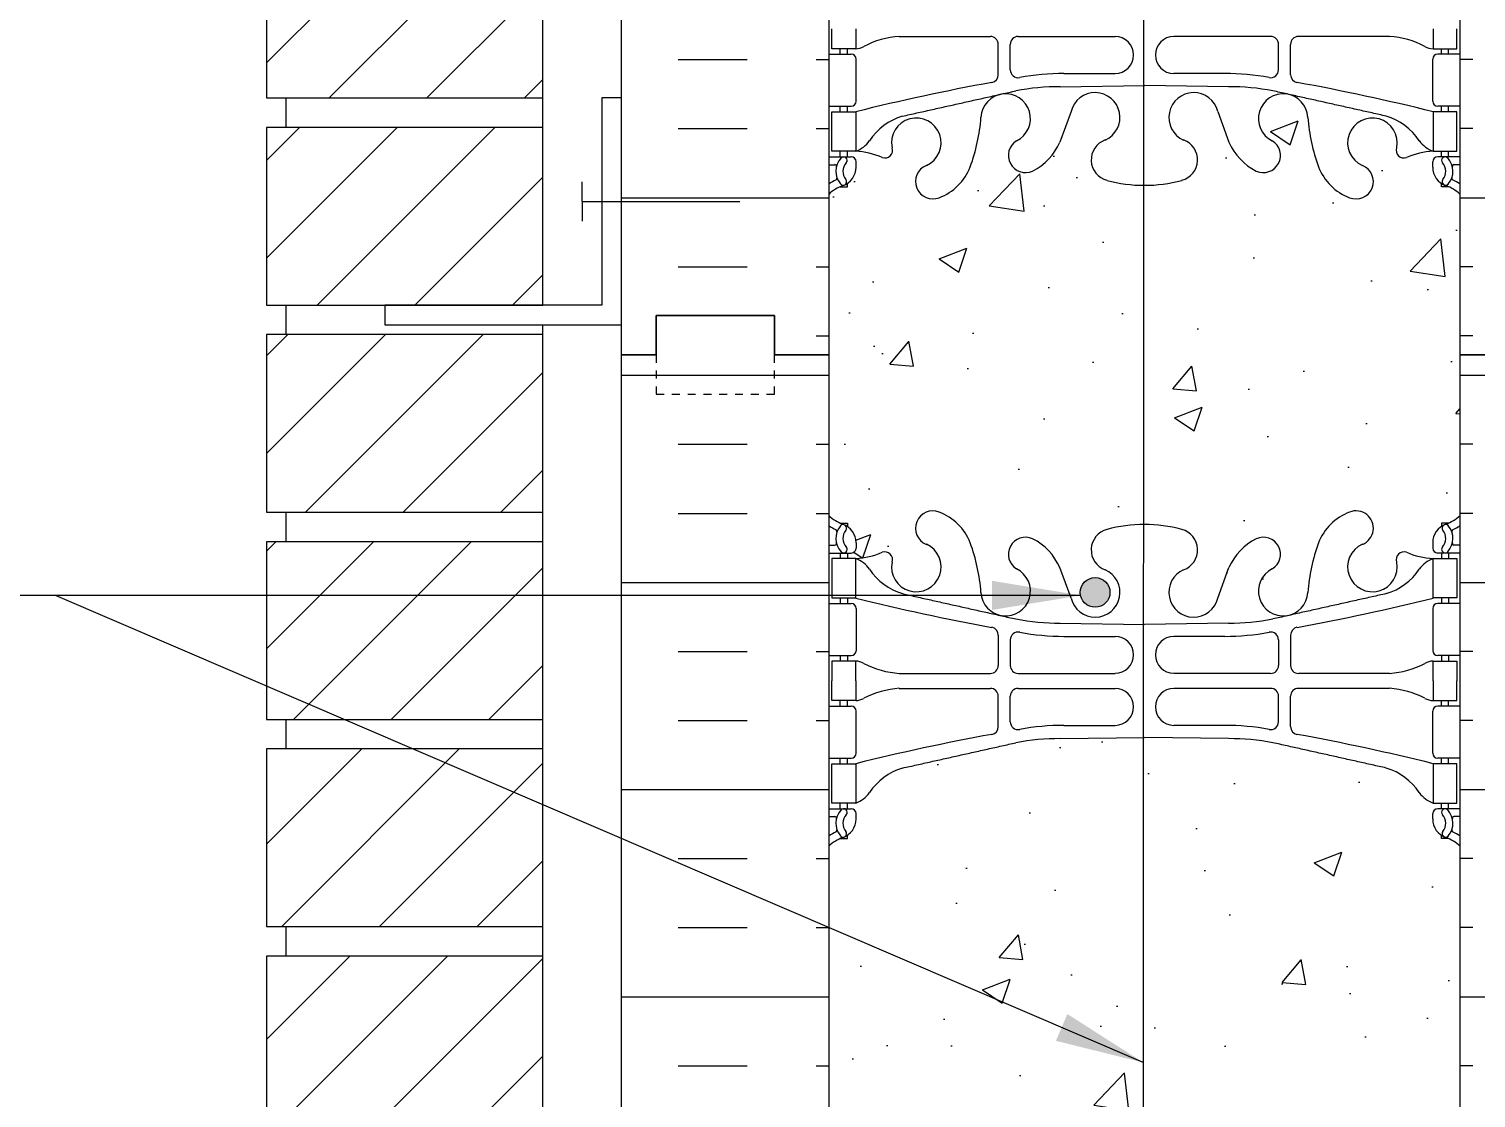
# Model space of a CAD drawing. Header units: inches. Extents: x 186.1 to 244.3, y 217.8 to 307.
# Drawn here: x 198.17 to 216.51, y 253.63 to 267.18 of the extents above; entities that cross this region are included whole.
import ezdxf

# ---------------------------------------------------------------- set-up
doc = ezdxf.new("R2010")
doc.units = ezdxf.units.IN
doc.header["$MEASUREMENT"] = 0
doc.linetypes.add('DASHED2', pattern=[0.375, 0.25, -0.125])
for name, color, linetype in [('HATCH', 12, 'Continuous'), ('line25', 2, 'Continuous'), ('LINE3', 3, 'Continuous'), ('LINE50', 5, 'Continuous'), ('LINE9', 9, 'Continuous'), ('TEXT', 4, 'Continuous'), ('Web_Edge', 9, 'Continuous')]:
    doc.layers.add(name, color=color, linetype=linetype)
doc.styles.add('DIM', font='romans.shx', dxfattribs={"width": 0.7})
doc.dimstyles.new('ext_12', dxfattribs={"dimscale": 12, "dimtxt": 0.09375, "dimasz": 0.09375, "dimexe": 0.09375, "dimexo": 0.0625, "dimgap": 0.0625, "dimtad": 1, "dimdec": 1, "dimzin": 3, "dimdsep": 46, "dimlunit": 4, "dimtxsty": 'DIM', "dimcen": 0.09, "dimdle": 0.09375, "dimclrt": 4, "dimadec": 0, "dimazin": 0, "dimtfac": 1, "dimtdec": 1, "dimtmove": 2, "dimatfit": 3, "dimfxl": 1, "dimfrac": 2, "dimtolj": 1, "dimtzin": 0, "dimarcsym": 0})
pattern_1 = [(50, (0, 0), (3.5863, -0.31376), [0.375, -4.125]), (355, (0, 0), (-0.693757, 3.76096), [0.3, -3.3]), (100.4514, (0.299, -0.026), (2.892544, 3.4472), [0.3187, -3.50571]), (46.1842, (0, 1), (5.336207, -0.827596), [0.5625, -6.1875]), (96.6356, (0.4447, 0.931), (4.67331, 4.87059), [0.47805, -5.25857]), (351.1842, (0, 1), (4.67331, 4.87059), [0.45, -4.95]), (21, (0.5, 0.75), (2.984535, -2.013094), [0.375, -4.125]), (326, (0.5, 0.75), (1.216577, 3.62575), [0.3, -3.3]), (71.4514, (0.7487, 0.5822), (4.201112, 1.612656), [0.3187, -3.50571]), (37.5, (0, 0), (0.0607993, 1.6644693), [0, -3.26, 0, -3.35, 0, -3.3125]), (7.5, (0, 0), (1.315348, 1.972059), [0, -1.91, 0, -3.185, 0, -1.2625]), (327.5, (-1.115, 0), (2.669112, -0.1127744), [0, -1.25, 0, -3.9, 0, -5.175]), (317.5, (-1.615, 0), (2.915931, 0.500525), [0, -1.625, 0, -2.59, 0, -3.675])]

msp = doc.modelspace()

# ---------------------------------------------------------------- hatches: boundary and pattern name
at = {"layer": 'HATCH'}
h = msp.add_hatch(dxfattribs=at)
h.set_pattern_fill('INSUL', color=256, scale=7, style=0)
h.set_pattern_definition([(180, (3142.4647, -133.963), (0, 2.625), []), (180, (3142.4647, -133.088), (0, 2.625), [0.875, -0.875]), (180, (3142.4647, -132.213), (0, 2.625), [0.875, -0.875])])
h.paths.add_polyline_path([(218.928, 263.047), (218.491, 263.047), (218.491, 263.547), (216.991, 263.547), (216.991, 263.047), (216.303, 263.047), (216.303, 281.047), (216.991, 281.047), (216.991, 281.547), (218.491, 281.547), (218.491, 281.047), (218.928, 281.047)])
h = msp.add_hatch(dxfattribs=at)
h.set_pattern_fill('INSUL', color=256, scale=7, style=0)
h.set_pattern_definition([(0, (-2717.8584, -133.963), (0, 2.625), []), (0, (-2717.8584, -133.088), (0, 2.625), [0.875, -0.875]), (0, (-2717.8584, -132.213), (0, 2.625), [0.875, -0.875])])
h.paths.add_polyline_path([(205.678, 263.047), (206.116, 263.047), (206.116, 263.547), (207.616, 263.547), (207.616, 263.047), (208.303, 263.047), (208.303, 280.809), (207.616, 280.809), (207.616, 281.309), (206.116, 281.309), (206.116, 280.809), (205.678, 280.809)])
h = msp.add_hatch(dxfattribs=at)
h.set_pattern_fill('AR-CONC', color=256, scale=0.5)
h.set_pattern_definition(pattern_1)
h.paths.add_polyline_path([(212.286, 247.196, -0.065975), (211.829, 247.259, -0.734872), (211.806, 247.77, 1.612474), (211.374, 248.129), (211.232, 247.742, -0.16372), (210.91, 247.389, -1.059167), (210.704, 247.77, 1.629604), (210.233, 248.072, -0.069923), (210.096, 247.428, -0.21345), (209.703, 247.039, -1), (209.54, 247.447, 2.087231), (209.106, 247.672, -0.669601), (208.974, 247.552, 0.085348), (208.644, 247.627), (208.539, 247.627), (208.539, 247.557), (208.587, 247.557, -0.414214), (208.649, 247.495), (208.649, 247.427, -0.249069), (208.539, 247.22), (208.539, 247.178), (208.449, 247.178, 0.088416), (208.303, 247.081), (208.303, 245.047), (209.428, 245.047), (210.428, 246.047), (210.428, 244.047), (211.428, 245.047), (212.285, 245.047)])
h.paths.add_polyline_path([(216.303, 247.081, 0.088416), (216.157, 247.178), (216.067, 247.178), (216.067, 247.22, -0.249069), (215.957, 247.427), (215.957, 247.495, -0.414214), (216.02, 247.557), (216.067, 247.557), (216.067, 247.627), (215.962, 247.627, 0.085348), (215.633, 247.552, -0.669601), (215.5, 247.672, 2.087231), (215.066, 247.447, -1), (214.903, 247.039, -0.21345), (214.511, 247.428, -0.069923), (214.374, 248.072, 1.629604), (213.903, 247.77, -1.059167), (213.696, 247.389, -0.16372), (213.375, 247.742), (213.232, 248.129, 1.612474), (212.8, 247.77, -0.734872), (212.777, 247.259, -0.070977), (212.286, 247.197), (212.285, 245.047), (216.303, 245.047)])
edge = h.paths.add_edge_path()
edge.add_arc((215.957, 256.459), 0.5, 46.2109, 66.4218)
edge.add_line((216.157, 256.917), (216.067, 256.917))
edge.add_line((216.067, 256.917), (216.067, 256.959))
edge.add_arc((216.207, 257.166), 0.25, 180, 235.9442, ccw=False)
edge.add_line((215.957, 257.166), (215.957, 257.233))
edge.add_arc((216.02, 257.233), 0.0625, 90, 180, ccw=False)
edge.add_line((216.02, 257.296), (216.067, 257.296))
edge.add_line((216.067, 257.296), (216.067, 257.366))
edge.add_line((216.067, 257.366), (215.962, 257.366))
edge.add_arc((216.085, 257.709), 0.364, 212.0424, 250.3387, ccw=False)
edge.add_arc((215.161, 257.097), 0.743, 34.228, 73.8107)
edge.add_spline(control_points=[(215.369, 257.811), (213.931, 258.132)], knot_values=[0, 0, 1, 1], degree=1, periodic=0)
edge.add_arc((213.375, 255.2), 2.984, 79.2546, 90.0995)
edge.add_line((213.37, 258.184), (212.303, 258.2))
edge.add_line((212.303, 258.2), (212.289, 258.2))
edge.add_line((212.289, 258.2), (212.286, 249.893))
edge.add_line((212.286, 249.893), (212.303, 249.893))
edge.add_line((212.303, 249.893), (213.37, 249.909))
edge.add_arc((213.375, 252.893), 2.984, 269.9005, 280.7454)
edge.add_spline(control_points=[(213.931, 249.961), (215.369, 250.282)], knot_values=[0, 0, 1, 1], degree=1, periodic=0)
edge.add_arc((215.161, 250.996), 0.743, 286.1893, 325.772)
edge.add_arc((216.085, 250.384), 0.364, 109.6613, 147.9576, ccw=False)
edge.add_line((215.962, 250.727), (216.067, 250.727))
edge.add_line((216.067, 250.727), (216.067, 250.797))
edge.add_line((216.067, 250.797), (216.02, 250.797))
edge.add_arc((216.02, 250.86), 0.0625, 180, 270, ccw=False)
edge.add_line((215.957, 250.86), (215.957, 250.927))
edge.add_arc((216.207, 250.927), 0.25, 124.0558, 180, ccw=False)
edge.add_line((216.067, 251.134), (216.067, 251.176))
edge.add_line((216.067, 251.176), (216.157, 251.176))
edge.add_arc((215.957, 251.634), 0.5, 293.5782, 313.7891)
edge.add_line((216.303, 251.273), (216.303, 256.82))
edge = h.paths.add_edge_path()
edge.add_line((212.289, 258.2), (211.237, 258.184))
edge.add_arc((211.231, 255.2), 2.984, 89.9005, 100.7454)
edge.add_spline(control_points=[(210.675, 258.132), (209.238, 257.811)], knot_values=[0, 0, 1, 1], degree=1, periodic=0)
edge.add_arc((209.445, 257.097), 0.743, 106.1893, 145.772)
edge.add_arc((208.522, 257.709), 0.364, 289.6613, 327.9576, ccw=False)
edge.add_line((208.644, 257.366), (208.539, 257.366))
edge.add_line((208.539, 257.366), (208.539, 257.296))
edge.add_line((208.539, 257.296), (208.587, 257.296))
edge.add_arc((208.587, 257.233), 0.0625, 0, 90, ccw=False)
edge.add_line((208.649, 257.233), (208.649, 257.166))
edge.add_arc((208.399, 257.166), 0.25, 304.0558, 360, ccw=False)
edge.add_line((208.539, 256.959), (208.539, 256.917))
edge.add_line((208.539, 256.917), (208.449, 256.917))
edge.add_arc((208.649, 256.459), 0.5, 113.5782, 133.7891)
edge.add_line((208.303, 256.82), (208.303, 251.273))
edge.add_arc((208.649, 251.634), 0.5, 226.2109, 246.4218)
edge.add_line((208.449, 251.176), (208.539, 251.176))
edge.add_line((208.539, 251.176), (208.539, 251.134))
edge.add_arc((208.399, 250.927), 0.25, 0, 55.9442, ccw=False)
edge.add_line((208.649, 250.927), (208.649, 250.86))
edge.add_arc((208.587, 250.86), 0.0625, -90, 0, ccw=False)
edge.add_line((208.587, 250.797), (208.539, 250.797))
edge.add_line((208.539, 250.797), (208.539, 250.727))
edge.add_line((208.539, 250.727), (208.644, 250.727))
edge.add_arc((208.522, 250.384), 0.364, 32.0424, 70.3387, ccw=False)
edge.add_arc((209.445, 250.996), 0.743, 214.228, 253.8107)
edge.add_spline(control_points=[(209.238, 250.282), (210.675, 249.961)], knot_values=[0, 0, 1, 1], degree=1, periodic=0)
edge.add_arc((211.231, 252.893), 2.984, 259.2546, 270.0995)
edge.add_line((211.237, 249.909), (212.286, 249.893))
edge.add_line((212.286, 249.893), (212.289, 258.2))
h.paths.add_polyline_path([(212.053, 280.047), (208.553, 280.047), (208.553, 281.047), (208.303, 281.047), (208.303, 279.012, 0.088416), (208.449, 278.915), (208.539, 278.915), (208.539, 278.873, -0.249069), (208.649, 278.666), (208.649, 278.598, -0.414214), (208.587, 278.536), (208.539, 278.536), (208.539, 278.466), (208.644, 278.466, 0.085348), (208.974, 278.541, -0.669601), (209.106, 278.421, 2.087231), (209.54, 278.646, -1), (209.703, 279.055, -0.21345), (210.096, 278.665, -0.069923), (210.233, 278.022, 1.629604), (210.704, 278.323, -1.059167), (210.91, 278.704, -0.16372), (211.232, 278.351), (211.374, 277.964, 1.612474), (211.806, 278.323, -0.734872), (211.829, 278.834, -0.032642), (212.053, 278.88)])
h.paths.add_polyline_path([(216.303, 281.047), (216.053, 281.047), (216.053, 280.047), (212.553, 280.047), (212.553, 278.88, -0.032642), (212.777, 278.834, -0.734872), (212.8, 278.323, 1.612474), (213.232, 277.964), (213.375, 278.351, -0.16372), (213.696, 278.704, -1.059167), (213.903, 278.323, 1.629604), (214.374, 278.022, -0.069923), (214.511, 278.665, -0.21345), (214.903, 279.055, -1), (215.066, 278.646, 2.087231), (215.5, 278.421, -0.669601), (215.633, 278.541, 0.085348), (215.962, 278.466), (216.067, 278.466), (216.067, 278.536), (216.02, 278.536, -0.414214), (215.957, 278.598), (215.957, 278.666, -0.249069), (216.067, 278.873), (216.067, 278.915), (216.157, 278.915, 0.088416), (216.303, 279.012)])
h.paths.add_polyline_path([(213.114, 278.037, -1), (212.739, 278.037, -1)], flags=16)
edge = h.paths.add_edge_path()
edge.add_arc((215.957, 274.459), 0.5, 46.2109, 66.4218)
edge.add_line((216.157, 274.917), (216.067, 274.917))
edge.add_line((216.067, 274.917), (216.067, 274.959))
edge.add_arc((216.207, 275.166), 0.25, 180, 235.9442, ccw=False)
edge.add_line((215.957, 275.166), (215.957, 275.233))
edge.add_arc((216.02, 275.233), 0.0625, 90, 180, ccw=False)
edge.add_line((216.02, 275.296), (216.067, 275.296))
edge.add_line((216.067, 275.296), (216.067, 275.366))
edge.add_line((216.067, 275.366), (215.962, 275.366))
edge.add_arc((216.085, 275.709), 0.364, 212.0424, 250.3387, ccw=False)
edge.add_arc((215.161, 275.097), 0.743, 34.228, 73.8107)
edge.add_spline(control_points=[(215.369, 275.811), (213.931, 276.132)], knot_values=[0, 0, 1, 1], degree=1, periodic=0)
edge.add_arc((213.375, 273.2), 2.984, 79.2546, 90.0995)
edge.add_line((213.37, 276.184), (212.553, 276.196))
edge.add_line((212.553, 276.196), (212.553, 275.047))
edge.add_arc((212.053, 275.047), 0.5, -61.3243, 0, ccw=False)
edge.add_line((212.293, 274.608), (212.291, 267.893))
edge.add_line((212.291, 267.893), (212.303, 267.893))
edge.add_line((212.303, 267.893), (213.37, 267.909))
edge.add_arc((213.375, 270.893), 2.984, 269.9005, 280.7454)
edge.add_spline(control_points=[(213.931, 267.961), (215.369, 268.282)], knot_values=[0, 0, 1, 1], degree=1, periodic=0)
edge.add_arc((215.161, 268.996), 0.743, 286.1893, 325.772)
edge.add_arc((216.085, 268.384), 0.364, 109.6613, 147.9576, ccw=False)
edge.add_line((215.962, 268.727), (216.067, 268.727))
edge.add_line((216.067, 268.727), (216.067, 268.797))
edge.add_line((216.067, 268.797), (216.02, 268.797))
edge.add_arc((216.02, 268.86), 0.0625, 180, 270, ccw=False)
edge.add_line((215.957, 268.86), (215.957, 268.927))
edge.add_arc((216.207, 268.927), 0.25, 124.0558, 180, ccw=False)
edge.add_line((216.067, 269.134), (216.067, 269.176))
edge.add_line((216.067, 269.176), (216.157, 269.176))
edge.add_arc((215.957, 269.634), 0.5, 293.5782, 313.7891)
edge.add_line((216.303, 269.273), (216.303, 274.82))
edge = h.paths.add_edge_path()
edge.add_arc((212.053, 275.047), 0.5, 270, 298.6757, ccw=False)
edge.add_line((212.053, 274.547), (210.553, 274.547))
edge.add_line((210.553, 274.547), (210.553, 275.047))
edge.add_line((210.553, 275.047), (211.953, 275.047))
edge.add_arc((211.953, 275.147), 0.1, 270, 360)
edge.add_line((212.053, 275.147), (212.053, 276.196))
edge.add_line((212.053, 276.196), (211.237, 276.184))
edge.add_arc((211.231, 273.2), 2.984, 89.9005, 100.7454)
edge.add_spline(control_points=[(210.675, 276.132), (209.238, 275.811)], knot_values=[0, 0, 1, 1], degree=1, periodic=0)
edge.add_arc((209.445, 275.097), 0.743, 106.1893, 145.772)
edge.add_arc((208.522, 275.709), 0.364, 289.6613, 327.9576, ccw=False)
edge.add_line((208.644, 275.366), (208.539, 275.366))
edge.add_line((208.539, 275.366), (208.539, 275.296))
edge.add_line((208.539, 275.296), (208.587, 275.296))
edge.add_arc((208.587, 275.233), 0.0625, 0, 90, ccw=False)
edge.add_line((208.649, 275.233), (208.649, 275.166))
edge.add_arc((208.399, 275.166), 0.25, 304.0558, 360, ccw=False)
edge.add_line((208.539, 274.959), (208.539, 274.917))
edge.add_line((208.539, 274.917), (208.449, 274.917))
edge.add_arc((208.649, 274.459), 0.5, 113.5782, 133.7891)
edge.add_line((208.303, 274.82), (208.303, 269.273))
edge.add_arc((208.649, 269.634), 0.5, 226.2109, 246.4218)
edge.add_line((208.449, 269.176), (208.539, 269.176))
edge.add_line((208.539, 269.176), (208.539, 269.134))
edge.add_arc((208.399, 268.927), 0.25, 0, 55.9442, ccw=False)
edge.add_line((208.649, 268.927), (208.649, 268.86))
edge.add_arc((208.587, 268.86), 0.0625, -90, 0, ccw=False)
edge.add_line((208.587, 268.797), (208.539, 268.797))
edge.add_line((208.539, 268.797), (208.539, 268.727))
edge.add_line((208.539, 268.727), (208.644, 268.727))
edge.add_arc((208.522, 268.384), 0.364, 32.0424, 70.3387, ccw=False)
edge.add_arc((209.445, 268.996), 0.743, 214.228, 253.8107)
edge.add_spline(control_points=[(209.238, 268.282), (210.675, 267.961)], knot_values=[0, 0, 1, 1], degree=1, periodic=0)
edge.add_arc((211.231, 270.893), 2.984, 259.2546, 270.0995)
edge.add_line((211.237, 267.909), (212.291, 267.893))
edge.add_line((212.291, 267.893), (212.293, 274.608))
h = msp.add_hatch(dxfattribs=at)
h.set_pattern_fill('ANSI31', color=256, scale=7, style=0)
h.set_pattern_definition([(45, (243.4259, 279.2965), (-0.618718, 0.618718), [])])
h.paths.add_polyline_path([(204.678, 273.803), (201.178, 273.803), (201.178, 271.553), (204.678, 271.553)])
h.paths.add_polyline_path([(204.678, 271.178), (201.178, 271.178), (201.178, 268.928), (204.678, 268.928)])
h.paths.add_polyline_path([(204.678, 268.553), (201.178, 268.553), (201.178, 266.303), (204.678, 266.303)])
h.paths.add_polyline_path([(204.678, 265.928), (201.178, 265.928), (201.178, 263.678), (204.678, 263.678)])
h.paths.add_polyline_path([(204.678, 263.303), (201.178, 263.303), (201.178, 261.053), (204.678, 261.053)])
h.paths.add_polyline_path([(204.678, 260.678), (201.178, 260.678), (201.178, 258.428), (204.678, 258.428)])
h.paths.add_polyline_path([(204.678, 258.053), (201.178, 258.053), (201.178, 255.803), (204.678, 255.803)])
h.paths.add_polyline_path([(204.678, 255.428), (201.178, 255.428), (201.178, 253.178), (204.678, 253.178)])
h.paths.add_polyline_path([(204.678, 252.803), (201.178, 252.803), (201.178, 250.553), (204.678, 250.553)])
h.paths.add_polyline_path([(204.678, 250.178), (201.178, 250.178), (201.178, 247.928), (204.678, 247.928)])
h.paths.add_polyline_path([(204.678, 247.553), (201.178, 247.553), (201.178, 245.303), (204.678, 245.303)])
h = msp.add_hatch(dxfattribs=at)
h.set_pattern_fill('AR-CONC', color=256, scale=0.5)
h.set_pattern_definition(pattern_1)
h.paths.add_polyline_path([(216.303, 263.047), (216.303, 265.081, 0.088416), (216.157, 265.178), (216.067, 265.178), (216.067, 265.22, -0.249069), (215.957, 265.427), (215.957, 265.495, -0.414214), (216.02, 265.557), (216.067, 265.557), (216.067, 265.627), (215.962, 265.627, 0.085348), (215.633, 265.552, -0.669601), (215.5, 265.672, 2.087231), (215.066, 265.447, -1), (214.903, 265.039, -0.21345), (214.511, 265.428, -0.069923), (214.374, 266.072, 1.629604), (213.903, 265.77, -1.059167), (213.696, 265.389, -0.16372), (213.375, 265.742), (213.232, 266.129, 1.612474), (212.8, 265.77, -0.734872), (212.777, 265.259, -0.070282), (212.291, 265.197), (212.289, 260.896, -0.070448), (212.777, 260.834, -0.734872), (212.8, 260.323, 1.612474), (213.232, 259.964), (213.375, 260.351, -0.16372), (213.696, 260.704, -1.059167), (213.903, 260.323, 1.629604), (214.374, 260.022, -0.069923), (214.511, 260.665, -0.21345), (214.903, 261.055, -1), (215.066, 260.646, 2.087231), (215.5, 260.421, -0.669601), (215.633, 260.541, 0.085348), (215.962, 260.466), (216.067, 260.466), (216.067, 260.536), (216.02, 260.536, -0.414214), (215.957, 260.598), (215.957, 260.666, -0.249069), (216.067, 260.873), (216.067, 260.915), (216.157, 260.915, 0.088416), (216.303, 261.012)])
h.paths.add_polyline_path([(212.291, 265.196, -0.06667), (211.829, 265.259, -0.734872), (211.806, 265.77, 1.612474), (211.374, 266.129), (211.232, 265.742, -0.16372), (210.91, 265.389, -1.059167), (210.704, 265.77, 1.629604), (210.233, 266.072, -0.069923), (210.096, 265.428, -0.21345), (209.703, 265.039, -1), (209.54, 265.447, 2.087231), (209.106, 265.672, -0.669601), (208.974, 265.552, 0.085348), (208.644, 265.627), (208.539, 265.627), (208.539, 265.557), (208.587, 265.557, -0.414214), (208.649, 265.495), (208.649, 265.427, -0.249069), (208.539, 265.22), (208.539, 265.178), (208.449, 265.178, 0.088416), (208.303, 265.081), (208.303, 263.047), (208.303, 261.012, 0.088416), (208.449, 260.915), (208.539, 260.915), (208.539, 260.873, -0.249069), (208.649, 260.666), (208.649, 260.598, -0.414214), (208.587, 260.536), (208.539, 260.536), (208.539, 260.466), (208.644, 260.466, 0.085348), (208.974, 260.541, -0.669601), (209.106, 260.421, 2.087231), (209.54, 260.646, -1), (209.703, 261.055, -0.21345), (210.096, 260.665, -0.069923), (210.233, 260.022, 1.629604), (210.704, 260.323, -1.059167), (210.91, 260.704, -0.16372), (211.232, 260.351), (211.374, 259.964, 1.612474), (211.806, 260.323, -0.734872), (211.829, 260.834, -0.066504), (212.289, 260.897)])
h.paths.add_polyline_path([(211.867, 260.037, -1), (211.492, 260.037, -1)], flags=16)
h = msp.add_hatch(dxfattribs=at)
h.set_pattern_fill('INSUL', color=256, scale=7, style=0)
h.set_pattern_definition([(0, (-2717.8584, -151.963), (0, 2.625), []), (0, (-2717.8584, -151.088), (0, 2.625), [0.875, -0.875]), (0, (-2717.8584, -150.213), (0, 2.625), [0.875, -0.875])])
h.paths.add_polyline_path([(205.678, 245.047), (206.116, 245.047), (206.116, 245.547), (207.616, 245.547), (207.616, 245.047), (208.303, 245.047), (208.303, 263.047), (207.616, 263.047), (207.616, 263.547), (206.116, 263.547), (206.116, 263.047), (205.678, 263.047)])
h = msp.add_hatch(dxfattribs=at)
h.set_pattern_fill('INSUL', color=256, scale=7, style=0)
h.set_pattern_definition([(180, (3142.4647, -151.963), (0, 2.625), []), (180, (3142.4647, -151.088), (0, 2.625), [0.875, -0.875]), (180, (3142.4647, -150.213), (0, 2.625), [0.875, -0.875])])
h.paths.add_polyline_path([(218.928, 245.047), (218.491, 245.047), (218.491, 245.547), (216.991, 245.547), (216.991, 245.047), (216.303, 245.047), (216.303, 263.047), (216.991, 263.047), (216.991, 263.547), (218.491, 263.547), (218.491, 263.047), (218.928, 263.047)])
at = {"layer": 'LINE3'}
msp.add_hatch(color=256, dxfattribs=at).paths.add_polyline_path([(211.492, 260.037, 1), (211.867, 260.037, 1)])

# ---------------------------------------------------------------- linework, layer by layer
at = {"layer": 'line25'}
for p, q in [((208.303, 281.047), (208.303, 263.047)), ((216.303, 263.047), (216.303, 281.047)), ((204.678, 263.678), (204.678, 276.428)), ((201.428, 265.928), (201.428, 266.303)), ((201.428, 263.303), (201.428, 263.678)), ((204.678, 253.178), (204.678, 263.428)), ((208.303, 263.047), (208.303, 245.047)), ((216.303, 245.047), (216.303, 263.047)), ((201.428, 260.678), (201.428, 261.053)), ((201.428, 258.053), (201.428, 258.428)), ((201.428, 255.428), (201.428, 255.803))]:
    msp.add_line(p, q, dxfattribs=at)
for points in [[(204.678, 268.553), (201.178, 268.553), (201.178, 266.303), (204.678, 266.303)], [(204.678, 265.928), (201.178, 265.928), (201.178, 263.678), (204.678, 263.678)], [(204.678, 263.303), (201.178, 263.303), (201.178, 261.053), (204.678, 261.053)], [(204.678, 260.678), (201.178, 260.678), (201.178, 258.428), (204.678, 258.428)], [(204.678, 258.053), (201.178, 258.053), (201.178, 255.803), (204.678, 255.803)], [(204.678, 255.428), (201.178, 255.428), (201.178, 253.178), (204.678, 253.178)]]:
    msp.add_lwpolyline(points, dxfattribs=at)
at = {"layer": 'LINE3'}
msp.add_line((212.294, 278.042), (212.285, 245.047), dxfattribs=at)
msp.add_circle((211.679, 260.037), 0.188, dxfattribs=at)
at = {"layer": 'LINE50'}
for p, q in [((205.678, 263.047), (205.678, 281.047)), ((205.678, 245.047), (205.678, 263.047))]:
    msp.add_line(p, q, dxfattribs=at)
for points in [[(205.678, 263.047), (206.116, 263.047), (206.116, 263.547), (207.616, 263.547), (207.616, 263.047), (208.303, 263.047)], [(208.303, 263.047), (207.616, 263.047), (207.616, 263.547), (206.116, 263.547), (206.116, 263.047), (205.678, 263.047)], [(208.303, 263.047), (207.616, 263.047), (207.616, 263.547), (206.116, 263.547), (206.116, 263.047), (205.678, 263.047)], [(218.928, 263.047), (218.491, 263.047), (218.491, 263.547), (216.991, 263.547), (216.991, 263.047), (216.303, 263.047)], [(216.303, 263.047), (216.991, 263.047), (216.991, 263.547), (218.491, 263.547), (218.491, 263.047), (218.928, 263.047)], [(216.303, 263.047), (216.991, 263.047), (216.991, 263.547), (218.491, 263.547), (218.491, 263.047), (218.928, 263.047)]]:
    msp.add_lwpolyline(points, dxfattribs=at)
at = {"layer": 'LINE9', "linetype": 'Continuous'}
for q in [(205.178, 265.241), (207.178, 264.991), (205.178, 264.741)]:
    msp.add_line((205.178, 264.991), q, dxfattribs=at)
at = {"layer": 'LINE9'}
msp.add_lwpolyline([(202.678, 263.428), (205.678, 263.428), (205.678, 266.303), (205.428, 266.303), (205.428, 263.678), (202.678, 263.678)], close=True, dxfattribs=at)
at = {"layer": 'LINE9', "linetype": 'DASHED2', "ltscale": 0.15}
msp.add_lwpolyline([(206.116, 263.047), (206.116, 263.047), (206.116, 262.547), (207.616, 262.547), (207.616, 263.047), (207.616, 263.047)], dxfattribs=at)
at = {"layer": 'Web_Edge'}
for p, q in [((209.197, 267.083), (210.351, 267.082)), ((210.704, 267.082), (211.931, 267.082)), ((213.903, 267.082), (212.676, 267.082)), ((215.409, 267.083), (214.255, 267.082)), ((208.303, 266.857), (208.587, 266.857)), ((208.449, 266.857), (208.449, 266.927)), ((208.539, 266.857), (208.539, 266.927)), ((210.451, 266.597), (210.451, 266.982)), ((210.604, 266.659), (210.604, 266.982)), ((214.003, 266.659), (214.003, 266.982)), ((214.155, 266.597), (214.155, 266.982)), ((216.303, 266.857), (216.02, 266.857)), ((216.067, 266.857), (216.067, 266.927)), ((216.157, 266.857), (216.157, 266.927)), ((208.649, 266.26), (208.649, 266.795)), ((215.957, 266.26), (215.957, 266.795)), ((211.284, 266.613), (211.931, 266.613)), ((213.322, 266.613), (212.676, 266.613)), ((211.237, 266.445), (212.303, 266.461)), ((213.37, 266.445), (212.303, 266.461)), ((208.303, 266.197), (208.587, 266.197)), ((208.449, 266.127), (208.449, 266.197)), ((208.539, 266.127), (208.539, 266.197)), ((211.374, 266.129), (211.232, 265.742)), ((213.232, 266.129), (213.375, 265.742)), ((216.303, 266.197), (216.02, 266.197)), ((216.067, 266.127), (216.067, 266.197)), ((216.157, 266.127), (216.157, 266.197)), ((208.449, 265.557), (208.449, 265.627)), ((208.539, 265.557), (208.539, 265.627)), ((216.067, 265.557), (216.067, 265.627)), ((216.157, 265.557), (216.157, 265.627)), ((208.303, 265.557), (208.587, 265.557)), ((208.303, 265.457), (208.381, 265.457)), ((208.649, 265.427), (208.649, 265.495)), ((215.957, 265.427), (215.957, 265.495)), ((216.303, 265.557), (216.02, 265.557)), ((216.303, 265.457), (216.225, 265.457)), ((208.539, 265.178), (208.539, 265.22)), ((216.067, 265.178), (216.067, 265.22)), ((208.449, 265.178), (208.539, 265.178)), ((216.157, 265.178), (216.067, 265.178)), ((208.449, 260.915), (208.539, 260.915)), ((208.539, 260.915), (208.539, 260.873)), ((216.157, 260.915), (216.067, 260.915)), ((216.067, 260.915), (216.067, 260.873)), ((208.303, 260.636), (208.381, 260.636)), ((208.649, 260.666), (208.649, 260.598)), ((215.957, 260.666), (215.957, 260.598)), ((216.303, 260.636), (216.225, 260.636)), ((208.303, 260.536), (208.587, 260.536)), ((208.449, 260.536), (208.449, 260.466)), ((208.539, 260.536), (208.539, 260.466)), ((216.303, 260.536), (216.02, 260.536)), ((216.067, 260.536), (216.067, 260.466)), ((216.157, 260.536), (216.157, 260.466)), ((211.374, 259.964), (211.232, 260.351)), ((213.232, 259.964), (213.375, 260.351)), ((208.303, 259.896), (208.587, 259.896)), ((208.449, 259.966), (208.449, 259.896)), ((208.539, 259.966), (208.539, 259.896)), ((216.303, 259.896), (216.02, 259.896)), ((216.067, 259.966), (216.067, 259.896)), ((216.157, 259.966), (216.157, 259.896)), ((208.649, 259.833), (208.649, 259.298)), ((215.957, 259.833), (215.957, 259.298)), ((211.237, 259.648), (212.303, 259.632)), ((213.37, 259.648), (212.303, 259.632)), ((210.451, 259.496), (210.451, 259.111)), ((210.604, 259.434), (210.604, 259.111)), ((211.284, 259.48), (211.931, 259.48)), ((213.322, 259.48), (212.676, 259.48)), ((214.003, 259.434), (214.003, 259.111)), ((214.155, 259.496), (214.155, 259.111)), ((208.303, 259.236), (208.587, 259.236)), ((208.449, 259.236), (208.449, 259.166)), ((208.539, 259.236), (208.539, 259.166)), ((216.303, 259.236), (216.02, 259.236)), ((216.067, 259.236), (216.067, 259.166)), ((216.157, 259.236), (216.157, 259.166)), ((209.197, 259.01), (210.351, 259.011)), ((210.704, 259.011), (211.931, 259.011)), ((213.903, 259.011), (212.676, 259.011)), ((215.409, 259.01), (214.255, 259.011)), ((209.197, 258.821), (210.351, 258.821)), ((210.704, 258.821), (211.931, 258.821)), ((213.903, 258.821), (212.676, 258.821)), ((215.409, 258.821), (214.255, 258.821)), ((208.303, 258.596), (208.587, 258.596)), ((208.449, 258.596), (208.449, 258.666)), ((208.539, 258.596), (208.539, 258.666)), ((210.451, 258.336), (210.451, 258.721)), ((210.604, 258.398), (210.604, 258.721)), ((214.003, 258.398), (214.003, 258.721)), ((214.155, 258.336), (214.155, 258.721)), ((216.303, 258.596), (216.02, 258.596)), ((216.067, 258.596), (216.067, 258.666)), ((216.157, 258.596), (216.157, 258.666)), ((208.649, 257.998), (208.649, 258.533)), ((215.957, 257.998), (215.957, 258.533)), ((211.284, 258.352), (211.931, 258.352)), ((213.322, 258.352), (212.676, 258.352)), ((211.237, 258.184), (212.303, 258.2)), ((213.37, 258.184), (212.303, 258.2)), ((208.303, 257.936), (208.587, 257.936)), ((208.449, 257.866), (208.449, 257.936)), ((208.539, 257.866), (208.539, 257.936)), ((216.303, 257.936), (216.02, 257.936)), ((216.067, 257.866), (216.067, 257.936)), ((216.157, 257.866), (216.157, 257.936)), ((208.449, 257.296), (208.449, 257.366)), ((208.539, 257.296), (208.539, 257.366)), ((216.067, 257.296), (216.067, 257.366)), ((216.157, 257.296), (216.157, 257.366)), ((208.303, 257.296), (208.587, 257.296)), ((208.303, 257.196), (208.381, 257.196)), ((208.649, 257.166), (208.649, 257.233)), ((215.957, 257.166), (215.957, 257.233)), ((216.303, 257.296), (216.02, 257.296)), ((216.303, 257.196), (216.225, 257.196)), ((208.539, 256.917), (208.539, 256.959)), ((216.067, 256.917), (216.067, 256.959)), ((208.449, 256.917), (208.539, 256.917)), ((216.157, 256.917), (216.067, 256.917))]:
    msp.add_line(p, q, dxfattribs=at)
for points in [[(208.644, 267.177), (208.644, 266.927), (208.344, 266.927), (208.344, 267.177)], [(215.962, 267.177), (215.962, 266.927), (216.262, 266.927), (216.262, 267.177)], [(208.644, 258.916), (208.644, 259.166), (208.344, 259.166), (208.344, 258.916)], [(215.962, 258.916), (215.962, 259.166), (216.262, 259.166), (216.262, 258.916)], [(208.644, 258.916), (208.644, 258.666), (208.344, 258.666), (208.344, 258.916)], [(215.962, 258.916), (215.962, 258.666), (216.262, 258.666), (216.262, 258.916)]]:
    msp.add_lwpolyline(points, dxfattribs=at)
for points in [[(208.344, 266.127), (208.644, 266.127), (208.644, 265.627), (208.344, 265.627)], [(216.262, 266.127), (215.962, 266.127), (215.962, 265.627), (216.262, 265.627)], [(208.344, 259.966), (208.644, 259.966), (208.644, 260.466), (208.344, 260.466)], [(216.262, 259.966), (215.962, 259.966), (215.962, 260.466), (216.262, 260.466)], [(208.344, 257.866), (208.644, 257.866), (208.644, 257.366), (208.344, 257.366)], [(216.262, 257.866), (215.962, 257.866), (215.962, 257.366), (216.262, 257.366)]]:
    msp.add_lwpolyline(points, close=True, dxfattribs=at)
for centre, radius, start, end in [((209.282, 265.926), 1.16, 94.1968, 117.4156), ((210.351, 266.982), 0.1, 0, 89.9612), ((210.704, 266.982), 0.1, 90, 180), ((211.931, 266.847), 0.234, 270, 90), ((212.676, 266.847), 0.234, 90, 270), ((213.903, 266.982), 0.1, 0, 90), ((214.255, 266.982), 0.1, 90.0388, 180), ((215.325, 265.926), 1.16, 62.5844, 85.8032), ((208.587, 266.795), 0.0625, 0, 90), ((208.64, 267.146), 0.219, 271.08, 299.5063), ((215.966, 267.146), 0.219, 240.4937, 268.92), ((216.02, 266.795), 0.0625, 90, 180), ((215.453, 238.707), 28.253, 100.3657, 103.9448), ((210.351, 266.597), 0.1, 280.3657, 0), ((210.704, 266.659), 0.1, 180, 280.7454), ((211.279, 263.629), 2.984, 89.9005, 100.7454), ((213.328, 263.629), 2.984, 79.2546, 90.0995), ((213.903, 266.659), 0.1, 259.2546, 0), ((214.255, 266.597), 0.1, 180, 259.6343), ((209.154, 238.707), 28.253, 76.0552, 79.6343), ((210.545, 266.041), 0.314, 296.0652, 177.2643), ((211.231, 263.461), 2.984, 89.9005, 100.7454), ((211.679, 266.056), 0.314, 293.8084, 166.5854), ((212.927, 266.056), 0.314, 13.4146, 246.1916), ((213.375, 263.461), 2.984, 79.2546, 90.0995), ((214.062, 266.041), 0.314, 2.7357, 243.9348), ((208.587, 266.26), 0.0625, 270, 0), ((216.02, 266.26), 0.0625, 180, 270), ((209.445, 265.358), 0.743, 106.1893, 147.2081), ((209.413, 265.734), 0.314, 293.8084, 191.4114), ((207.874, 266.237), 2.365, 339.9985, 355.6105), ((216.733, 266.237), 2.365, 184.3895, 200.0015), ((215.193, 265.734), 0.314, 348.5886, 246.1916), ((215.161, 265.358), 0.743, 32.7919, 73.8107), ((208.522, 265.97), 0.364, 289.6613, 325.0225), ((210.796, 265.574), 0.217, 121.463, 294.4736), ((211.897, 265.518), 0.268, 109.9662, 255.2108), ((212.709, 265.518), 0.268, 284.7892, 70.0338), ((213.811, 265.574), 0.217, 245.5264, 58.537), ((216.085, 265.97), 0.364, 214.9775, 250.3387), ((208.589, 264.631), 0.997, 66.8533, 86.8462), ((209.015, 265.639), 0.0968, 249.5669, 19.8449), ((210.545, 266.044), 0.75, 297.0295, 336.3062), ((214.061, 266.044), 0.75, 203.6938, 242.9705), ((215.591, 265.639), 0.0968, 160.1551, 290.4331), ((216.017, 264.631), 0.997, 93.1538, 113.1467), ((208.381, 265.438), 0.0196, 344.5099, 90.5968), ((208.643, 265.373), 0.25, 137.5391, 219.8855), ((208.492, 265.511), 0.045, 317.5391, 137.5391), ((208.399, 265.427), 0.25, 289.4712, 360), ((208.643, 265.373), 0.16, 137.5391, 219.9999), ((208.587, 265.495), 0.0625, 360, 90), ((209.622, 265.243), 0.22, 111.8037, 291.8037), ((209.464, 265.672), 0.677, 290.6803, 338.8761), ((215.142, 265.672), 0.677, 201.1239, 249.3197), ((214.985, 265.243), 0.22, 248.1963, 68.1963), ((216.02, 265.495), 0.0625, 90, 180), ((216.207, 265.427), 0.25, 180, 250.5288), ((216.115, 265.511), 0.045, 42.4609, 222.4609), ((215.963, 265.373), 0.16, 320.0001, 42.4609), ((215.963, 265.373), 0.25, 320.1145, 42.4609), ((216.225, 265.438), 0.0196, 89.4032, 195.4901), ((208.649, 264.72), 0.6, 114.9252, 125.2168), ((208.387, 265.283), 0.021, 296.0043, 16.536), ((208.485, 265.242), 0.045, 220.8121, 38.552), ((212.292, 266.95), 1.754, 254.7082, 270.3771), ((212.315, 266.95), 1.754, 269.6229, 285.2918), ((216.121, 265.242), 0.045, 141.448, 319.1879), ((216.219, 265.283), 0.021, 163.464, 243.9957), ((215.957, 264.72), 0.6, 54.7832, 65.0748), ((208.649, 264.72), 0.5, 109.4712, 133.7891), ((215.957, 264.72), 0.5, 46.2109, 70.5288), ((208.649, 261.373), 0.5, 226.2109, 250.5288), ((209.622, 260.85), 0.22, 68.1963, 248.1963), ((209.464, 260.421), 0.677, 21.1239, 69.3197), ((215.142, 260.421), 0.677, 110.6803, 158.8761), ((214.985, 260.85), 0.22, 291.8037, 111.8037), ((215.957, 261.373), 0.5, 289.4712, 313.7891), ((208.649, 261.373), 0.6, 234.7832, 245.0748), ((208.643, 260.721), 0.25, 140.1145, 222.4609), ((208.387, 260.81), 0.021, 343.464, 63.9957), ((208.485, 260.851), 0.045, 321.448, 139.1879), ((208.399, 260.666), 0.25, 0, 70.5288), ((208.643, 260.721), 0.16, 140.0001, 222.4609), ((211.897, 260.575), 0.268, 104.7892, 250.0338), ((212.292, 259.143), 1.754, 89.6229, 105.2918), ((212.315, 259.143), 1.754, 74.7082, 90.3771), ((212.709, 260.575), 0.268, 289.9662, 75.2108), ((216.207, 260.666), 0.25, 109.4712, 180), ((216.121, 260.851), 0.045, 40.8121, 218.552), ((215.963, 260.721), 0.16, 317.5391, 39.9999), ((215.963, 260.721), 0.25, 317.5391, 39.8855), ((216.219, 260.81), 0.021, 116.0043, 196.536), ((215.957, 261.373), 0.6, 294.9252, 305.2168), ((208.381, 260.656), 0.0196, 269.4032, 15.4901), ((208.492, 260.582), 0.045, 222.4609, 42.4609), ((209.413, 260.359), 0.314, 168.5886, 66.1916), ((207.874, 259.856), 2.365, 4.3895, 20.0015), ((210.796, 260.519), 0.217, 65.5264, 238.537), ((210.545, 260.049), 0.75, 23.6938, 62.9705), ((214.061, 260.049), 0.75, 117.0295, 156.3062), ((213.811, 260.519), 0.217, 301.463, 114.4736), ((216.733, 259.856), 2.365, 159.9985, 175.6105), ((215.193, 260.359), 0.314, 113.8084, 11.4114), ((216.115, 260.582), 0.045, 137.5391, 317.5391), ((216.225, 260.656), 0.0196, 164.5099, 270.5968), ((208.587, 260.598), 0.0625, 270, 0), ((208.589, 261.462), 0.997, 273.1538, 293.1467), ((208.522, 260.123), 0.364, 34.9775, 70.3387), ((209.015, 260.454), 0.0968, 340.1551, 110.4331), ((215.591, 260.454), 0.0968, 69.5669, 199.8449), ((216.017, 261.462), 0.997, 246.8533, 266.8462), ((216.085, 260.123), 0.364, 109.6613, 145.0225), ((216.02, 260.598), 0.0625, 180, 270), ((209.445, 260.735), 0.743, 212.7919, 253.8107), ((210.545, 260.052), 0.314, 182.7357, 63.9348), ((211.679, 260.037), 0.314, 193.4146, 66.1916), ((212.927, 260.037), 0.314, 113.8084, 346.5854), ((214.062, 260.052), 0.314, 116.0652, 357.2643), ((215.161, 260.735), 0.743, 286.1893, 327.2081), ((208.587, 259.833), 0.0625, 0, 90), ((215.453, 287.386), 28.253, 256.0552, 259.6343), ((209.154, 287.386), 28.253, 280.3657, 283.9448), ((216.02, 259.833), 0.0625, 90, 180), ((211.231, 262.632), 2.984, 259.2546, 270.0995), ((213.375, 262.632), 2.984, 269.9005, 280.7454), ((210.351, 259.496), 0.1, 360, 79.6343), ((210.704, 259.434), 0.1, 79.2546, 180), ((211.279, 262.464), 2.984, 259.2546, 270.0995), ((213.328, 262.464), 2.984, 269.9005, 280.7454), ((213.903, 259.434), 0.1, 0, 100.7454), ((214.255, 259.496), 0.1, 100.3657, 180), ((211.931, 259.246), 0.234, 270, 90), ((212.676, 259.246), 0.234, 90, 270), ((208.587, 259.298), 0.0625, 270, 0), ((208.64, 258.947), 0.219, 60.4937, 88.92), ((215.966, 258.947), 0.219, 91.08, 119.5063), ((216.02, 259.298), 0.0625, 180, 270), ((209.282, 260.167), 1.16, 242.5844, 265.8032), ((210.351, 259.111), 0.1, 270.0388, 360), ((210.704, 259.111), 0.1, 180, 270), ((213.903, 259.111), 0.1, 270, 0), ((214.255, 259.111), 0.1, 180, 269.9612), ((215.325, 260.167), 1.16, 274.1968, 297.4156), ((209.282, 257.665), 1.16, 94.1968, 117.4156), ((210.351, 258.721), 0.1, 0, 89.9612), ((210.704, 258.721), 0.1, 90, 180), ((211.931, 258.586), 0.234, 270, 90), ((212.676, 258.586), 0.234, 90, 270), ((213.903, 258.721), 0.1, 0, 90), ((214.255, 258.721), 0.1, 90.0388, 180), ((215.325, 257.665), 1.16, 62.5844, 85.8032), ((208.587, 258.533), 0.0625, 0, 90), ((208.64, 258.885), 0.219, 271.08, 299.5063), ((215.966, 258.885), 0.219, 240.4937, 268.92), ((216.02, 258.533), 0.0625, 90, 180), ((215.453, 230.446), 28.253, 100.3657, 103.9448), ((210.351, 258.336), 0.1, 280.3657, 0), ((210.704, 258.398), 0.1, 180, 280.7454), ((211.279, 255.368), 2.984, 89.9005, 100.7454), ((213.328, 255.368), 2.984, 79.2546, 90.0995), ((213.903, 258.398), 0.1, 259.2546, 0), ((214.255, 258.336), 0.1, 180, 259.6343), ((209.154, 230.446), 28.253, 76.0552, 79.6343), ((211.231, 255.2), 2.984, 89.9005, 100.7454), ((213.375, 255.2), 2.984, 79.2546, 90.0995), ((208.587, 257.998), 0.0625, 270, 0), ((216.02, 257.998), 0.0625, 180, 270), ((209.445, 257.097), 0.743, 106.1893, 147.2081), ((215.161, 257.097), 0.743, 32.7919, 73.8107), ((208.522, 257.709), 0.364, 289.6613, 325.0225), ((216.085, 257.709), 0.364, 214.9775, 250.3387), ((208.381, 257.176), 0.0196, 344.5099, 90.5968), ((208.643, 257.111), 0.25, 137.5391, 219.8855), ((208.492, 257.25), 0.045, 317.5391, 137.5391), ((208.399, 257.166), 0.25, 289.4712, 360), ((208.643, 257.111), 0.16, 137.5391, 219.9999), ((208.587, 257.233), 0.0625, 360, 90), ((216.02, 257.233), 0.0625, 90, 180), ((216.207, 257.166), 0.25, 180, 250.5288), ((216.115, 257.25), 0.045, 42.4609, 222.4609), ((215.963, 257.111), 0.16, 320.0001, 42.4609), ((215.963, 257.111), 0.25, 320.1145, 42.4609), ((216.225, 257.176), 0.0196, 89.4032, 195.4901), ((208.649, 256.459), 0.6, 114.9252, 125.2168), ((208.387, 257.022), 0.021, 296.0043, 16.536), ((208.485, 256.98), 0.045, 220.8121, 38.552), ((216.121, 256.98), 0.045, 141.448, 319.1879), ((216.219, 257.022), 0.021, 163.464, 243.9957), ((215.957, 256.459), 0.6, 54.7832, 65.0748), ((208.649, 256.459), 0.5, 109.4712, 133.7891), ((215.957, 256.459), 0.5, 46.2109, 70.5288)]:
    msp.add_arc(centre, radius, start, end, dxfattribs=at)
for points in [[(209.238, 266.072), (210.675, 266.393)], [(215.369, 266.072), (213.931, 266.393)], [(209.238, 260.021), (210.675, 259.7)], [(215.369, 260.021), (213.931, 259.7)], [(209.238, 257.811), (210.675, 258.132)], [(215.369, 257.811), (213.931, 258.132)]]:
    msp.add_open_spline(points, degree=1, dxfattribs=at)

# ---------------------------------------------------------------- leaders
at = {"layer": 'TEXT'}
for points in [[(211.496, 259.999), (194.935, 259.999), (192.788, 259.999)], [(212.288, 254.08), (198.502, 259.999), (192.788, 259.999)]]:
    msp.add_leader(points, dimstyle='ext_12', override={"dimgap": 0.0625, "dimtad": 0}, dxfattribs=at)

doc.saveas('drawing.dxf')
